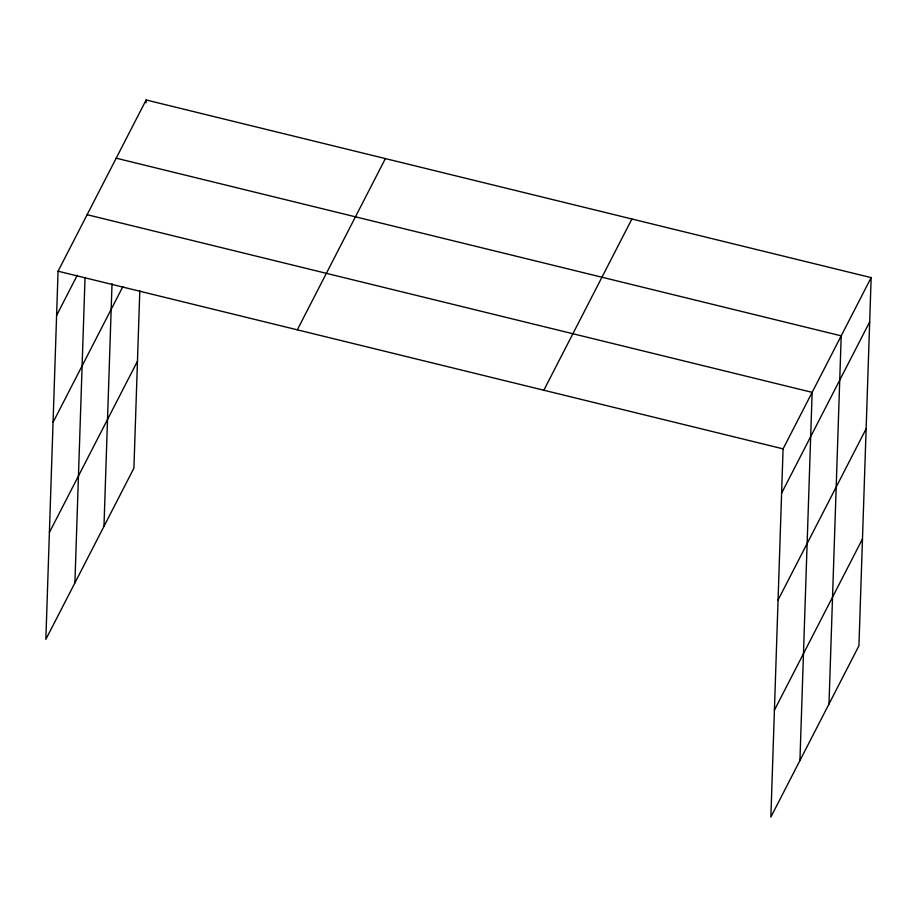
<?xml version="1.0" encoding="UTF-8"?>
<svg xmlns="http://www.w3.org/2000/svg" width="917" height="917" viewBox="0 0 917 917"><rect width="100%" height="100%" fill="white"/><g stroke="black" fill="none" stroke-linecap="round" stroke-linejoin="round"><path stroke-width="1.38" d="M871.15 277.622L783.084 448.86L770.865 817.036L858.931 645.797L871.15 277.622L146.135 99.964L58.069 271.203L45.85 639.378L133.916 468.14L139.808 290.655M74.907 582.868L85.04 277.484M103.976 526.358L112.023 283.685M146.032 102.819L146.135 99.964M799.933 760.525L812.141 392.361L87.126 214.704M828.991 704.015L841.21 335.851L116.184 158.194M56.59 315.471L77.257 275.283M53.048 422.359L122.889 286.551M49.392 532.49L137.458 361.241M297.314 329.833L385.392 158.595M543.827 390.241L631.893 219.003M781.616 493.128L869.683 321.89M778.074 600.016L866.141 428.778M774.418 710.148L862.484 538.898M58.069 271.203L783.084 448.86"/></g></svg>
